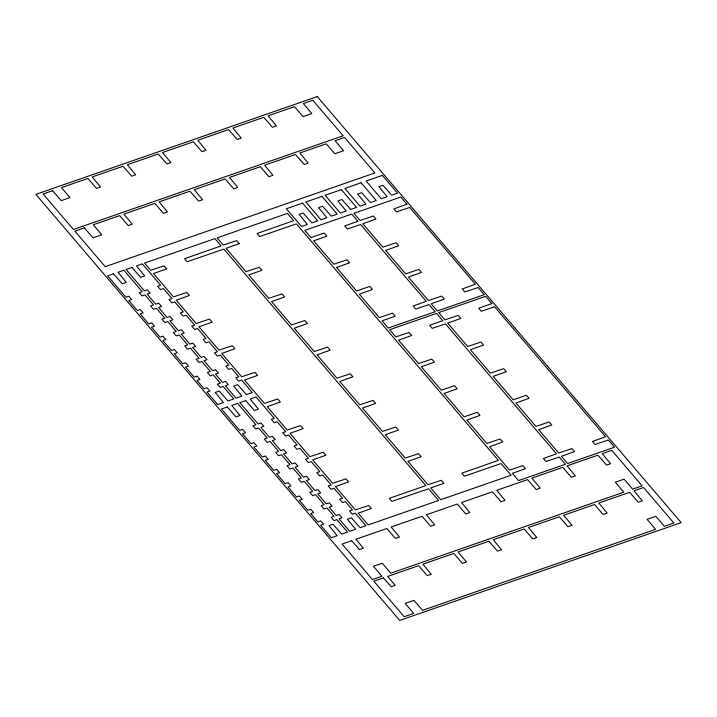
<?xml version="1.0" encoding="UTF-8"?>
<svg xmlns="http://www.w3.org/2000/svg" width="717" height="717" viewBox="0 0 717 717"><rect width="100%" height="100%" fill="white"/><g stroke="black" fill="none" stroke-linecap="round" stroke-linejoin="round"><path stroke-width="1.08" d="M357.855 221.266L344.752 225.954L347.351 228.992L360.624 224.502L426.23 301.319L413.117 305.998L415.717 309.045L428.99 304.555L435.12 311.734L388.22 328.027L382.089 320.849L395.192 316.17L392.593 313.132L379.32 317.613L359.298 294.167L372.41 289.489L369.811 286.442L356.537 290.932L336.506 267.486L349.618 262.807L347.019 259.76L333.746 264.25L313.714 240.804L326.827 236.126L324.227 233.079L310.954 237.569L304.824 230.39L351.724 214.096L357.855 221.266M406.96 204.211L393.848 208.889L396.447 211.927L409.721 207.446L475.326 284.255L462.214 288.933L464.813 291.98L478.087 287.49L484.217 294.669L437.316 310.963L431.186 303.793L444.298 299.106L441.699 296.067L428.425 300.557L408.394 277.103L421.506 272.424L418.907 269.386L405.634 273.867L385.612 250.421L398.715 245.743L396.116 242.696L382.842 247.186L362.82 223.74L375.932 219.061L373.333 216.014L360.059 220.504L353.929 213.325L400.83 197.032L406.96 204.211M442.721 320.633L429.617 325.312L432.217 328.359L445.49 323.869L556.473 453.807L543.361 458.495L545.96 461.533L559.233 457.043L565.417 464.284L518.516 480.587L512.332 473.345L525.444 468.667L522.836 465.62L509.563 470.11L489.586 446.709L502.689 442.03L500.09 438.983L486.816 443.473L466.83 420.072L479.942 415.394L477.343 412.356L464.069 416.837L444.083 393.445L457.195 388.757L454.596 385.719L441.322 390.209L421.336 366.808L434.448 362.13L431.84 359.083L418.576 363.573L398.589 340.172L411.692 335.493L409.093 332.446L395.82 336.936L389.636 329.695L436.536 313.392L442.721 320.633M491.826 303.569L478.714 308.247L481.313 311.295L494.587 306.804L605.569 436.752L592.457 441.43L595.056 444.468L608.33 439.987L614.514 447.229L567.613 463.523L561.429 456.281L574.541 451.602L571.942 448.555L558.668 453.045L538.682 429.644L551.794 424.966L549.195 421.928L535.922 426.409L515.935 403.017L529.038 398.329L526.439 395.291L513.166 399.781L493.188 376.38L506.292 371.702L503.692 368.655L490.419 373.145L470.433 349.744L483.545 345.065L480.946 342.018L467.672 346.508L447.686 323.107L460.798 318.429L458.199 315.381L444.925 319.872L438.741 312.63L485.642 296.327L491.826 303.569M166.64 268.884L153.51 273.544L173.451 296.892L186.779 292.464L189.378 295.512L176.257 300.172L196.198 323.519L209.516 319.092L212.124 322.139L198.994 326.8L218.936 350.147L232.263 345.719L234.862 348.767L221.732 353.427L241.674 376.775L255.001 372.347L257.6 375.394L244.479 380.055L264.421 403.402L277.748 398.975L280.347 402.022L267.217 406.682L287.159 430.03L300.486 425.602L303.085 428.649L289.964 433.301L309.905 456.657L323.233 452.23L325.832 455.268L312.702 459.929L332.643 483.276L345.97 478.857L348.57 481.896L335.439 486.556L355.381 509.904L368.708 505.485L371.316 508.523L358.186 513.184L368.197 524.907L438.553 500.466L428.551 488.752L391.849 501.416L389.25 498.369L425.826 485.561L223.856 249.095L187.155 261.75L184.556 258.703L221.132 245.895L214.912 238.618L144.556 263.067L150.713 270.264L164.041 265.846L166.64 268.884M239.191 243.672L226.061 248.333L246.003 271.68L259.33 267.253L261.929 270.3L248.808 274.961L268.75 298.308L282.068 293.88L284.676 296.928L271.546 301.588L291.487 324.935L304.815 320.508L307.414 323.555L294.284 328.216L314.225 351.563L327.552 347.136L330.152 350.183L317.031 354.843L336.972 378.191L350.299 373.763L352.898 376.81L339.768 381.462L359.71 404.809L373.037 400.391L375.636 403.429L362.515 408.09L382.457 431.437L395.784 427.018L398.383 430.057L385.253 434.717L405.195 458.064L418.522 453.646L421.121 456.684L407.991 461.345L427.932 484.692L441.26 480.265L443.868 483.312L430.738 487.972L440.749 499.695L511.104 475.246L501.102 463.541L464.401 476.205L461.802 473.157L498.378 460.35L296.408 223.874L259.706 236.538L257.107 233.491L293.683 220.684L287.463 213.406L217.108 237.856L223.265 245.053L236.592 240.625L239.191 243.672M317.264 96.58L35.85 194.37L399.736 620.42L681.15 522.63L317.264 96.58M52.619 190.704L43.137 194.002L73.457 229.503L343.147 135.782L312.818 100.281L303.345 103.571L311.805 113.582L303.067 116.62L294.463 106.654L268.086 115.822L276.403 125.878L272.379 127.276L263.748 117.328L232.908 128.047L241.226 138.103L237.202 139.501L228.58 129.553L197.731 140.272L206.048 150.328L202.024 151.726L193.402 141.778L162.553 152.497L170.87 162.553L166.855 163.951L158.224 154.003L127.375 164.722L135.701 174.778L131.677 176.176L123.046 166.227L92.206 176.947L100.523 187.003L96.499 188.401L87.868 178.452L61.501 187.612L69.952 197.623L61.214 200.661L52.619 190.704M84.364 227.872L74.882 231.17L105.202 266.67L374.892 172.949L344.563 137.449L335.09 140.738L343.551 150.749L334.812 153.788L326.208 143.83L299.831 152.99L308.149 163.055L304.125 164.453L295.503 154.496L264.654 165.215L272.971 175.28L268.947 176.678L260.325 166.72L229.476 177.44L237.793 187.504L233.778 188.894L225.147 178.945L194.298 189.664L202.615 199.72L198.6 201.119L189.969 191.17L159.12 201.889L167.446 211.945L163.422 213.343L154.791 203.395L123.951 214.114L132.269 224.17L128.244 225.568L119.614 215.62L93.246 224.788L101.697 234.8L92.959 237.829L84.364 227.872M302.565 203.126L286.343 208.755L301.507 226.509L307.369 224.475L299.132 214.383L303.157 212.985L311.859 222.915L317.721 220.872L302.565 203.126M322.014 196.359L305.8 201.997L320.956 219.752L326.827 217.708L318.581 207.625L322.605 206.227L331.308 216.149L337.178 214.114L322.014 196.359M341.355 189.638L325.142 195.275L340.306 213.03L346.168 210.986L337.922 200.903L341.946 199.505L350.658 209.427L356.519 207.392L341.355 189.638M361.099 182.781L344.886 188.419L360.042 206.164L365.903 204.13L357.666 194.047L361.691 192.649L370.393 202.57L376.255 200.536L361.099 182.781M382.349 175.396L366.136 181.025L381.301 198.779L387.162 196.745L378.917 186.662L382.941 185.264L391.652 195.185L397.514 193.151L382.349 175.396M113.555 273.84L107.693 275.875L125.941 297.25L128.881 296.229L131.722 299.554L128.791 300.575L137.314 310.56L140.245 309.538L143.086 312.872L140.156 313.885L148.688 323.878L151.619 322.856L154.46 326.181L151.529 327.203L160.061 337.187L162.992 336.165L165.833 339.5L162.902 340.521L171.426 350.496L174.356 349.475L177.198 352.8L174.267 353.822L182.79 363.806L185.721 362.784L188.571 366.118L185.64 367.131L194.164 377.124L197.094 376.102L199.935 379.427L197.005 380.449L204.112 388.766L207.043 387.754L209.893 391.079L206.962 392.1L217.618 404.585L223.48 402.542L215.243 392.459L219.268 391.061L227.97 400.982L233.832 398.948L223.175 386.463L220.244 387.485L217.394 384.151L220.325 383.138L213.218 374.812L210.287 375.833L207.446 372.508L210.377 371.487L201.853 361.502L198.923 362.515L196.073 359.19L199.012 358.168L190.48 348.184L187.549 349.206L184.708 345.872L187.639 344.859L179.116 334.884L176.185 335.897L173.344 332.571L176.274 331.55L167.742 321.566L164.811 322.587L161.97 319.262L164.901 318.24L156.378 308.256L153.438 309.269L150.597 305.944L153.528 304.922L145.004 294.938L142.074 295.96L139.223 292.626L142.163 291.613L123.907 270.246L118.045 272.281L126.282 282.364L122.266 283.762L113.555 273.84M131.973 267.441L126.111 269.475L144.359 290.851L147.29 289.829L150.131 293.154L147.2 294.176L155.732 304.16L158.663 303.139L161.504 306.473L158.574 307.485L167.097 317.479L170.028 316.457L172.878 319.782L169.947 320.804L178.47 330.788L181.401 329.775L184.242 333.1L181.311 334.122L189.835 344.097L192.765 343.076L195.607 346.401L192.676 347.422L201.208 357.407L204.139 356.385L206.98 359.719L204.049 360.741L212.582 370.725L215.512 369.703L218.353 373.028L215.423 374.05L222.53 382.376L225.461 381.354L228.302 384.679L225.371 385.701L236.027 398.186L241.898 396.142L233.652 386.06L237.677 384.662L246.379 394.583L252.25 392.549L241.584 380.064L238.653 381.085L235.812 377.751L238.743 376.739L231.636 368.413L228.705 369.434L225.864 366.109L228.795 365.087L220.262 355.103L217.332 356.116L214.491 352.791L217.421 351.769L208.889 341.785L205.958 342.807L203.117 339.482L206.048 338.46L197.534 328.485L194.594 329.506L191.753 326.172L194.683 325.151L186.16 315.166L183.229 316.188L180.379 312.863L183.319 311.841L174.787 301.857L171.856 302.87L169.015 299.545L171.946 298.523L163.413 288.539L160.483 289.56L157.641 286.235L160.572 285.214L142.325 263.847L136.454 265.882L144.7 275.964L140.675 277.362L131.973 267.441M227.271 406.978L221.41 409.022L239.657 430.388L242.588 429.366L245.438 432.701L242.507 433.713L251.031 443.698L253.961 442.685L256.803 446.01L253.872 447.032L262.404 457.016L265.335 455.994L268.176 459.328L265.245 460.341L273.777 470.334L276.708 469.312L279.549 472.637L276.619 473.659L285.133 483.634L288.073 482.613L290.914 485.947L287.983 486.96L296.506 496.944L299.437 495.931L302.287 499.256L299.348 500.278L307.88 510.262L310.811 509.24L313.652 512.574L310.721 513.587L317.828 521.913L320.759 520.892L323.609 524.226L320.669 525.238L331.335 537.723L337.196 535.689L328.96 525.597L332.975 524.199L341.686 534.129L347.548 532.086L336.891 519.61L333.952 520.623L331.111 517.298L334.041 516.276L326.934 507.959L324.003 508.971L321.162 505.646L324.093 504.625L315.57 494.64L312.639 495.662L309.789 492.328L312.72 491.315L304.196 481.331L301.265 482.344L298.424 479.019L301.355 477.997L292.832 468.022L289.901 469.043L287.06 465.718L289.991 464.697L281.458 454.712L278.528 455.725L275.687 452.4L278.617 451.378L270.085 441.394L267.154 442.416L264.313 439.082L267.244 438.069L258.72 428.085L255.79 429.098L252.94 425.773L255.87 424.751L237.623 403.384L231.761 405.419L239.998 415.51L235.983 416.909L227.271 406.978M245.689 400.579L239.819 402.622L258.075 423.989L261.006 422.967L263.847 426.301L260.916 427.314L269.449 437.307L272.379 436.286L275.22 439.611L272.29 440.632L280.813 450.617L283.744 449.595L286.594 452.929L283.654 453.942L292.186 463.935L295.117 462.913L297.958 466.238L295.028 467.26L303.551 477.235L306.482 476.213L309.323 479.548L306.392 480.56L314.924 490.553L317.855 489.532L320.696 492.857L317.765 493.879L326.289 503.863L329.228 502.841L332.07 506.175L329.139 507.188L336.246 515.514L339.177 514.492L342.018 517.826L339.087 518.839L349.744 531.324L355.605 529.289L347.369 519.198L351.393 517.799L360.095 527.73L365.957 525.686L355.3 513.211L352.37 514.223L349.529 510.898L352.459 509.877L345.352 501.559L342.421 502.572L339.58 499.247L342.511 498.225L333.979 488.241L331.048 489.263L328.207 485.929L331.137 484.916L322.605 474.932L319.674 475.945L316.833 472.62L319.764 471.598L311.241 461.623L308.31 462.644L305.469 459.319L308.4 458.297L299.876 448.313L296.946 449.326L294.095 446.001L297.026 444.979L288.503 434.995L285.572 436.017L282.731 432.683L285.662 431.67L277.129 421.686L274.199 422.698L271.358 419.373L274.288 418.352L256.041 396.985L250.17 399.019L258.416 409.111L254.392 410.509L245.689 400.579M351.706 540.717L342.108 544.051L372.437 579.551L381.919 576.262L373.458 566.251L382.197 563.212L390.801 573.17L623.799 492.203L615.356 482.183L624.095 479.153L632.636 489.128L642.118 485.83L611.798 450.33L602.262 453.646L610.579 463.702L606.555 465.1L597.924 455.152L567.075 465.871L575.401 475.927L571.377 477.325L562.746 467.376L531.897 478.096L540.215 488.152L536.199 489.55L527.569 479.601L496.72 490.32L505.037 500.376L501.013 501.775L492.391 491.826L461.542 502.545L469.859 512.601L465.835 513.999L457.204 504.051L426.355 514.77L434.672 524.826L430.657 526.224L422.026 516.276L391.177 526.995L399.494 537.06L395.47 538.458L386.848 528.501L355.928 539.247L363.402 548.155L359.387 549.554L351.706 540.717M383.452 577.884L373.853 581.218L404.182 616.719L413.664 613.429L405.204 603.418L413.942 600.38L422.546 610.337L655.544 529.37L647.101 519.359L655.84 516.321L664.381 526.296L673.863 522.998L643.543 487.497L634.007 490.813L642.324 500.869L638.3 502.267L629.669 492.319L598.82 503.038L607.147 513.094L603.122 514.492L594.492 504.544L563.643 515.263L571.96 525.319L567.945 526.717L559.314 516.769L528.465 527.488L536.782 537.544L532.758 538.942L524.136 528.994L493.287 539.713L501.604 549.778L497.58 551.167L488.949 541.218L458.1 551.938L466.426 562.003L462.402 563.401L453.771 553.443L422.922 564.162L431.24 574.227L427.215 575.626L418.594 565.668L387.673 576.414L395.148 585.332L391.132 586.73L383.452 577.884"/></g></svg>
